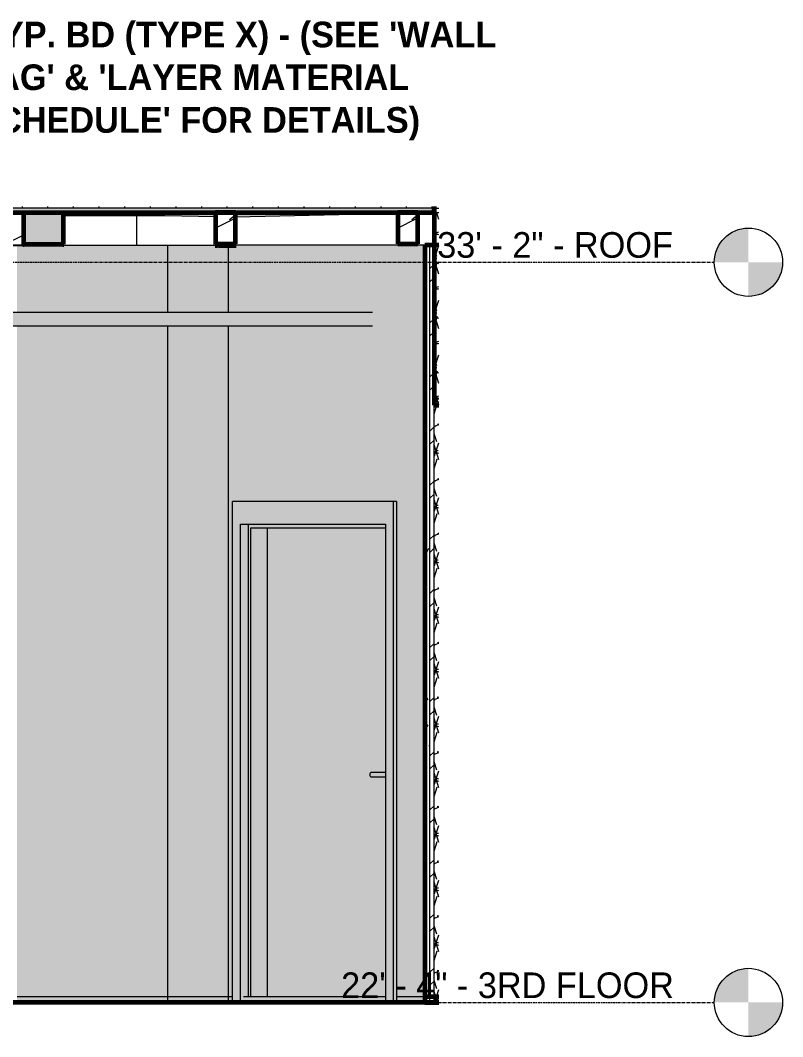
# Model space of a CAD drawing. Header units: inches. Extents: x -3547 to 1646, y 123 to 485.
# Drawn here: x 168.9 to 302.8, y 262 to 440.5 of the extents above; entities that cross this region are included whole.
import ezdxf

# ---------------------------------------------------------------- set-up
doc = ezdxf.new("R2010")
doc.units = ezdxf.units.IN
doc.header["$MEASUREMENT"] = 0
doc.linetypes.add('Grid Line 1_2_', pattern=[0.875, 0.5, -0.125, 0.125, -0.125])
for name, color, linetype, lineweight in [('0-2', 7, 'Continuous', 9), ('0-3', 50, 'Continuous', 5), ('A-DOOR', 31, 'Continuous', 18), ('A-DOOR-1', 31, 'Continuous', 9), ('A-DOOR-FRAM', 31, 'Continuous', 9), ('A-DOOR-FRAM-1', 31, 'Continuous', 18), ('A-FLOR-2', 250, 'Continuous', 60), ('A-FLOR-3', 10, 'Continuous', 18), ('A-FLOR-4', 53, 'Continuous', 5), ('A-FLOR-LEVL', 51, 'Continuous', 9), ('A-FLOR-LEVL-1', 51, 'Grid Line 1_2_', 9), ('A-FLOR-MCUT-1', 10, 'Continuous', 18), ('A-FLOR-PATT-1', 7, 'Continuous', 9), ('A-FLOR-PATT-3', 253, 'Continuous', 9), ('A-ROOF-2', 250, 'Continuous', 60), ('A-ROOF-3', 10, 'Continuous', 18), ('A-ROOF-PATT-1', 253, 'Continuous', 9), ('A-ROOF-PATT-2', 252, 'Continuous', 9), ('A-WALL', 113, 'Continuous', 18), ('A-WALL-PATT-1', 111, 'Continuous', 9), ('G-ANNO-TEXT', 231, 'Continuous', 9), ('I-WALL', 2, 'Continuous', 18), ('I-WALL-1', 2, 'Continuous', 5), ('I-WALL-2', 2, 'Continuous', 60), ('P-PIPE', 3, 'Continuous', 9), ('P-PIPE-1', 3, 'Continuous', 5), ('S-BEAM', 12, 'Continuous', 9), ('S-BEAM-1', 250, 'Continuous', 60), ('S-BEAM-2', 7, 'Continuous', 9), ('S-BEAM-3', 35, 'Continuous', 9)]:
    doc.layers.add(name, color=color, linetype=linetype, lineweight=lineweight)
doc.styles.add('Century Gothic', font='ufonts.com_century-gothic.ttf', dxfattribs={"height": 4.5})
doc.styles.add('Century Gothic_B', font='GOTHICB.TTF', dxfattribs={"height": 4.5})
pattern_1 = [(0, (-3336.265, 0), (0, 4.5), []), (90, (-3336.265, 0), (-4.5, 3e-16), [])]
pattern_2 = [(0, (-3336.265, 0), (0, 2.399), []), (315, (-3336.265, 0), (2.3985062, 0), [3.393, -3.393]), (45, (-3336.265, 0), (2.3985062, 0), [3.393, -3.393])]
pattern_3 = [(180.895, (-3333.067, 401.211), (22.0729628793, 0.3028179829), [3.199, -28.792]), (180.597, (-3328.269, 401.161), (-11.1935274815, -0.199640981), [7.997, -7.997]), (180.398, (-3328.269, 401.077), (-17.5921865517, -0.1782058647), [4.798, -19.193])]
pattern_4 = [(216.87, (-3333.067, 7.997), (23.9897714, 15.9936429), [3.998, -35.986]), (206.565, (-3328.269, 5.598), (-7.99708, -7.996619), [8.941, -8.941]), (198.435, (-3328.269, 1.599), (-15.9938446, -7.997098), [5.058, -20.23])]
pattern_5 = [(161.57, (-640.46313, 0.24), (-1.92045124, 0.00015035), [0, -13.661, 1.517, 0]), (18.43, (-640.94313, 0.24), (-1.92045124, -0.00015035), [0, -13.661, 1.517, 0]), (108.43, (-640.46313, 0.24), (0.95996907, -4.80073665), [4.553, -10.625]), (71.57, (-640.94313, 0.24), (0.95996907, 4.80073665), [4.553, -10.625])]

# ---------------------------------------------------------------- blocks, each defined once
blk = doc.blocks.new('CTR - 1st Phase - Shell_rvt-3-INTERIOR ELEVATION - CORRIDOR EAST _302_E_ - 3RD FLOOR - EAST WALL')
at = {"layer": 'A-FLOR-4'}
h = blk.add_hatch(color=256, dxfattribs=at)
h.paths.add_polyline_path([(-2796.02, 405.82), (-2787.57, 405.82), (-2787.57, 406.72), (-2816.07, 406.72), (-2816.07, 406.2), (-2796.02, 406.2), (-2796.02, 406.09)], flags=0)
h.paths.add_polyline_path([(-2779.65, 405.82), (-2755.57, 405.82), (-2755.57, 406.72), (-2784.07, 406.72), (-2784.07, 405.82), (-2780.24, 405.82)], flags=0)
h.paths.add_polyline_path([(-2752.07, 405.82), (-2747.74, 405.82), (-2747.74, 406.2), (-2723.57, 406.2), (-2723.57, 406.72), (-2752.07, 406.72), (-2752.07, 405.92)], flags=0)
h.paths.add_polyline_path([(-3198.1, 405.82), (-3171.57, 405.82), (-3171.57, 406.72), (-3200.07, 406.72), (-3200.07, 406.2), (-3199.22, 406.2), (-3199.22, 405.82)], flags=0)
h.paths.add_polyline_path([(-3104.07, 405.82), (-3075.57, 405.82), (-3075.57, 406.72), (-3104.07, 406.72), (-3104.07, 405.96)], flags=0)
h.paths.add_polyline_path([(-3139.57, 405.82), (-3139.57, 406.72), (-3168.07, 406.72), (-3168.07, 405.82), (-3141.37, 405.82)], flags=0)
h.paths.add_polyline_path([(-3136.07, 405.82), (-3107.57, 405.82), (-3107.57, 406.72), (-3136.07, 406.72), (-3136.07, 406.01)], flags=0)
h.paths.add_polyline_path([(-2488.87, 405.99), (-2460.37, 406.59), (-2460.37, 406.72), (-2488.87, 406.72), (-2488.87, 406.2)], flags=0)
h.paths.add_polyline_path([(-2492.37, 406.01), (-2492.37, 406.72), (-2656.07, 406.72), (-2656.07, 406.2), (-2641.5, 406.2), (-2641.5, 406.68), (-2634.5, 406.68), (-2634.5, 406.52), (-2526.12, 406.52), (-2526.12, 406.68), (-2519.12, 406.68), (-2519.12, 406.2), (-2501.3, 406.2), (-2492.69, 406.02)], flags=0)
h.paths.add_polyline_path([(-3072.07, 406.2), (-3043.57, 406.2), (-3043.57, 406.72), (-3072.07, 406.72), (-3072.07, 406.43)], flags=0)
h.paths.add_polyline_path([(-3040.07, 406.2), (-3011.57, 406.2), (-3011.57, 406.72), (-3040.07, 406.72), (-3040.07, 406.4)], flags=0)
h.paths.add_polyline_path([(-3008.07, 406.2), (-2979.57, 406.2), (-2979.57, 406.72), (-3008.07, 406.72), (-3008.07, 406.38)], flags=0)
h.paths.add_polyline_path([(-2976.07, 406.2), (-2947.57, 406.2), (-2947.57, 406.72), (-2976.07, 406.72), (-2976.07, 406.35)], flags=0)
h.paths.add_polyline_path([(-2944.07, 406.2), (-2915.57, 406.2), (-2915.57, 406.72), (-2944.07, 406.72), (-2944.07, 406.32)], flags=0)
h.paths.add_polyline_path([(-2912.07, 406.2), (-2883.57, 406.2), (-2883.57, 406.72), (-2912.07, 406.72), (-2912.07, 406.3)], flags=0)
h.paths.add_polyline_path([(-2880.07, 406.2), (-2851.57, 406.2), (-2851.57, 406.72), (-2880.07, 406.72), (-2880.07, 406.27)], flags=0)
h.paths.add_polyline_path([(-3401.67, 406.2), (-3363.57, 406.2), (-3363.57, 406.72), (-3407.67, 406.72), (-3407.67, 406.68), (-3401.67, 406.68)], flags=0)
h.paths.add_polyline_path([(-2844.57, 406.2), (-2819.57, 406.22), (-2819.57, 406.72), (-2848.07, 406.72), (-2848.07, 406.2)], flags=0)
h.paths.add_polyline_path([(-3232.07, 406.2), (-3203.57, 406.21), (-3203.57, 406.72), (-3232.07, 406.72), (-3232.07, 406.28)], flags=0)
h.paths.add_polyline_path([(-3235.57, 406.2), (-3235.57, 406.72), (-3264.07, 406.72), (-3264.07, 406.2), (-3236, 406.2)], flags=0)
h.paths.add_polyline_path([(-3267.57, 406.2), (-3267.57, 406.72), (-3296.07, 406.72), (-3296.07, 406.2), (-3268.62, 406.2)], flags=0)
h.paths.add_polyline_path([(-2659.57, 406.2), (-2659.57, 406.72), (-2688.07, 406.72), (-2688.07, 406.2), (-2681.47, 406.2)], flags=0)
h.paths.add_polyline_path([(-3299.57, 406.2), (-3299.57, 406.72), (-3328.07, 406.72), (-3328.07, 406.2), (-3301.24, 406.2)], flags=0)
h.paths.add_polyline_path([(-2691.57, 406.2), (-2691.57, 406.72), (-2720.07, 406.72), (-2720.07, 406.2), (-2714.09, 406.2)], flags=0)
h.paths.add_polyline_path([(-3331.57, 406.2), (-3331.57, 406.72), (-3360.07, 406.72), (-3360.07, 406.2), (-3333.86, 406.2)], flags=0)
h.paths.add_polyline_path([(-2456.87, 406.66), (-2454.01, 406.72), (-2456.87, 406.71), (-2456.87, 406.69)], flags=0)
at = {"layer": 'A-FLOR-PATT-1'}
h = blk.add_hatch(dxfattribs=at)
h.set_pattern_fill('FP_16', color=256, style=0, pattern_type=2)
h.set_pattern_definition(pattern_2)
h.paths.add_polyline_path([(-2795.4, 406.72), (-2454.01, 406.72), (-2454.01, 407.47), (-3408.67, 407.47), (-3408.67, 406.72), (-2803.9, 406.72)], flags=0)
at = {"layer": 'A-FLOR-PATT-3'}
h = blk.add_hatch(dxfattribs=at)
h.set_pattern_fill('FP_15', color=256, style=0, pattern_type=2)
h.set_pattern_definition(pattern_1)
h.paths.add_polyline_path([(-2454.01, 407.47), (-2454.01, 407.78), (-3408.67, 407.78), (-3408.67, 407.47), (-2485.76, 407.47)], flags=0)
at = {"layer": 'A-ROOF-PATT-1'}
h = blk.add_hatch(dxfattribs=at)
h.set_pattern_fill('FP_15', color=256, style=0, pattern_type=2)
h.set_pattern_definition(pattern_1)
h.paths.add_polyline_path([(-2453.14, 407.43), (-2453.14, 407.78), (-2454.01, 407.78), (-2454.01, 407.43)], flags=0)
h = blk.add_hatch(dxfattribs=at)
h.set_pattern_fill('FP_16', color=256, style=0, pattern_type=2)
h.set_pattern_definition(pattern_2)
h.paths.add_polyline_path([(-2453.14, 406.68), (-2453.14, 407.43), (-2454.01, 407.43), (-2454.01, 406.68)], flags=0)
at = {"layer": 'A-ROOF-PATT-2'}
h = blk.add_hatch(dxfattribs=at)
h.set_pattern_fill('FP_17', color=256, style=0, pattern_type=2)
h.set_pattern_definition([(161.57, (-3336.025, 0.24), (-1.92045124, 0.00015035), [0, -13.661, 1.517, 0]), (18.43, (-3336.505, 0.24), (-1.92045124, -0.00015035), [0, -13.661, 1.517, 0]), (108.43, (-3336.025, 0.24), (0.95996907, -4.80073665), [4.553, -10.625]), (71.57, (-3336.505, 0.24), (0.95996907, 4.80073665), [4.553, -10.625])])
h.paths.add_polyline_path([(-2453.14, 374), (-2453.14, 406.68), (-2454.01, 406.68), (-2454.01, 374)], flags=0)
at = {"layer": 'A-FLOR-2'}
for p, q in [((-2454.01, 406.72), (-2454.01, 407.78)), ((-3408.67, 406.72), (-2454.01, 406.72)), ((-2454.01, 268), (-3496.95, 268)), ((-2453.14, 268), (-2454.01, 268)), ((-2454.01, 268), (-2454.01, 267.99)), ((-2454.01, 267.99), (-2454.01, 268))]:
    blk.add_line(p, q, dxfattribs=at)
at = {"layer": 'A-FLOR-3'}
for p, q in [((-2519.12, 406.2), (-2501.3, 406.2)), ((-2501.3, 406.2), (-2492.37, 406.01)), ((-2488.87, 405.99), (-2460.37, 406.59)), ((-2456.87, 406.66), (-2454.01, 406.72))]:
    blk.add_line(p, q, dxfattribs=at)
at = {"layer": 'A-FLOR-MCUT-1'}
blk.add_line((-2454.01, 407.47), (-3408.67, 407.47), dxfattribs=at)
at = {"layer": 'A-ROOF-2'}
for p, q in [((-2454.01, 407.78), (-2454.01, 372.87)), ((-2454.01, 372.87), (-2453.14, 372.87))]:
    blk.add_line(p, q, dxfattribs=at)
at = {"layer": 'A-ROOF-3'}
for p, q in [((-2453.14, 407.43), (-2454.01, 407.43)), ((-2506.29, 406.2), (-2506.29, 401)), ((-2492.69, 406.02), (-2492.69, 401)), ((-2453.14, 406.68), (-2454.01, 406.68)), ((-2454.01, 374), (-2453.14, 374)), ((-2454.01, 373.5), (-2453.14, 373.5))]:
    blk.add_line(p, q, dxfattribs=at)
blk = doc.blocks.new('LVL-Laminated Veneer Lumber - _2_SISTERED 4X6 PINE-2262742-INTERIOR ELEVATION - CORRIDOR EAST _302_E_ - 3RD FLOOR - EAST WALL')
at = {"layer": 'S-BEAM-3'}
for points in [[(-2519.26, 401.18), (-2519.12, 401.18), (-2519.12, 406.68), (-2526.12, 406.68), (-2526.12, 401.18), (-2519.55, 401.18)], [(-2519.12, 400.68), (-2519.12, 401.18), (-2526.12, 401.18), (-2526.12, 400.68), (-2519.45, 400.68)]]:
    blk.add_hatch(color=256, dxfattribs=at).paths.add_polyline_path(points, flags=0)
at = {"layer": 'S-BEAM-1'}
for p, q in [((-2519.12, 406.68), (-2526.12, 406.68)), ((-2526.12, 406.68), (-2526.12, 401.18)), ((-2519.12, 401.18), (-2519.12, 406.68)), ((-2526.12, 401.18), (-2519.12, 401.18))]:
    blk.add_line(p, q, dxfattribs=at)
at = {"layer": 'S-BEAM-2'}
for p, q in [((-2526.12, 400.68), (-2526.12, 401.18)), ((-2519.12, 400.68), (-2519.12, 401.18))]:
    blk.add_line(p, q, dxfattribs=at)
blk = doc.blocks.new('LVL-Laminated Veneer Lumber - 4X6 S_ PINE - NO_ 1-2292660-INTERIOR ELEVATION - CORRIDOR EAST _302_E_ - 3RD FLOOR - EAST WALL')
at = {"layer": 'S-BEAM-2'}
h = blk.add_hatch(dxfattribs=at)
h.set_pattern_fill('FP_20', color=256, style=0, pattern_type=2)
h.set_pattern_definition([(216.864, (-3333.067, 7.975), (23.989846, 15.9899307), [3.998, -35.983]), (206.56, (-3328.269, 5.576), (-7.997778, -7.995921), [8.94, -8.94]), (198.431, (-3328.269, 1.579), (-15.994719, -7.995033), [5.058, -20.23])])
h.paths.add_polyline_path([(-2551, 401.02), (-2526.12, 401.02), (-2526.12, 406.52), (-2634.5, 406.52), (-2634.5, 401.02), (-2568.2, 401.02)], flags=0)
h = blk.add_hatch(dxfattribs=at)
h.set_pattern_fill('FP_21', color=256, style=0, pattern_type=2)
h.set_pattern_definition(pattern_3)
h.paths.add_polyline_path([(-2551, 400.95), (-2526.12, 400.95), (-2526.12, 401.02), (-2634.5, 401.02), (-2634.5, 400.95), (-2568.2, 400.95)], flags=0)
for p, q in [((-2634.5, 406.52), (-2526.12, 406.52)), ((-2634.5, 401.02), (-2526.12, 401.02)), ((-2634.5, 400.95), (-2526.12, 400.95))]:
    blk.add_line(p, q, dxfattribs=at)
blk = doc.blocks.new('LVL-Laminated Veneer Lumber - 4X6 S_ PINE - NO_ 1-2293622-INTERIOR ELEVATION - CORRIDOR EAST _302_E_ - 3RD FLOOR - EAST WALL')
at = {"layer": 'S-BEAM'}
h = blk.add_hatch(dxfattribs=at)
h.set_pattern_fill('FP_27', color=256, style=0, pattern_type=2)
h.set_pattern_definition(pattern_4)
h.paths.add_polyline_path([(-2460.37, 401.22), (-2456.87, 401.22), (-2456.87, 406.72), (-2460.37, 406.7), (-2460.37, 405.97)], flags=0)
at = {"layer": 'S-BEAM-2'}
h = blk.add_hatch(dxfattribs=at)
h.set_pattern_fill('FP_21', color=256, style=0, pattern_type=2)
h.set_pattern_definition(pattern_3)
h.paths.add_polyline_path([(-2459.02, 401.11), (-2456.87, 401.16), (-2456.87, 401.22), (-2460.37, 401.22), (-2460.37, 401.11)], flags=0)
at = {"layer": 'S-BEAM-1'}
for p, q in [((-2456.87, 406.72), (-2460.37, 406.72)), ((-2460.37, 406.72), (-2460.37, 401.22)), ((-2456.87, 401.22), (-2456.87, 406.72)), ((-2460.37, 401.22), (-2456.87, 401.22))]:
    blk.add_line(p, q, dxfattribs=at)
at = {"layer": 'S-BEAM-2'}
for p, q in [((-2460.37, 401.22), (-2460.37, 401.11)), ((-2459.02, 401.11), (-2460.37, 401.11)), ((-2456.87, 401.22), (-2456.87, 401.16))]:
    blk.add_line(p, q, dxfattribs=at)
blk = doc.blocks.new('LVL-Laminated Veneer Lumber - 4X6 S_ PINE - NO_ 1-2293621-INTERIOR ELEVATION - CORRIDOR EAST _302_E_ - 3RD FLOOR - EAST WALL')
at = {"layer": 'S-BEAM'}
h = blk.add_hatch(dxfattribs=at)
h.set_pattern_fill('FP_27', color=256, style=0, pattern_type=2)
h.set_pattern_definition(pattern_4)
h.paths.add_polyline_path([(-2489.4, 401.22), (-2488.87, 401.22), (-2488.87, 406.72), (-2492.37, 406.72), (-2492.37, 401.22), (-2490.19, 401.22)], flags=0)
at = {"layer": 'S-BEAM-2'}
h = blk.add_hatch(dxfattribs=at)
h.set_pattern_fill('FP_21', color=256, style=0, pattern_type=2)
h.set_pattern_definition(pattern_3)
h.paths.add_polyline_path([(-2490.19, 400.5), (-2488.87, 400.52), (-2488.87, 401.22), (-2492.37, 401.22), (-2492.37, 400.54)], flags=0)
at = {"layer": 'S-BEAM-1'}
for p, q in [((-2488.87, 406.72), (-2492.37, 406.72)), ((-2492.37, 406.72), (-2492.37, 401.22)), ((-2488.87, 401.22), (-2488.87, 406.72)), ((-2492.37, 401.22), (-2488.87, 401.22))]:
    blk.add_line(p, q, dxfattribs=at)
at = {"layer": 'S-BEAM-2'}
for p, q in [((-2492.37, 401.22), (-2492.37, 400.54)), ((-2488.87, 401.22), (-2488.87, 400.52))]:
    blk.add_line(p, q, dxfattribs=at)
blk = doc.blocks.new('CTR - 1st Phase - Structure_rvt-3-INTERIOR ELEVATION - CORRIDOR EAST _302_E_ - 3RD FLOOR - EAST WALL')
at = {"layer": '0-2'}
for name in ['LVL-Laminated Veneer Lumber - 4X6 S_ PINE - NO_ 1-2292660-INTERIOR ELEVATION - CORRIDOR EAST _302_E_ - 3RD FLOOR - EAST WALL', 'LVL-Laminated Veneer Lumber - _2_SISTERED 4X6 PINE-2262742-INTERIOR ELEVATION - CORRIDOR EAST _302_E_ - 3RD FLOOR - EAST WALL', 'LVL-Laminated Veneer Lumber - 4X6 S_ PINE - NO_ 1-2293621-INTERIOR ELEVATION - CORRIDOR EAST _302_E_ - 3RD FLOOR - EAST WALL', 'LVL-Laminated Veneer Lumber - 4X6 S_ PINE - NO_ 1-2293622-INTERIOR ELEVATION - CORRIDOR EAST _302_E_ - 3RD FLOOR - EAST WALL']:
    blk.add_blockref(name, (0, 0), dxfattribs=at)
blk = doc.blocks.new('HOLLOW METAL - UNIT DOOR-V69-INTERIOR ELEVATION - CORRIDOR EAST _302_E_ - 3RD FLOOR - EAST WALL')
at = {"layer": 'A-DOOR'}
for points in [[(-2462.53, 269), (-2462.53, 307.61), (-2465.09, 307.62), (-2465.15, 307.66), (-2465.21, 307.72), (-2465.28, 307.9), (-2465.28, 308.1), (-2465.21, 308.28), (-2465.15, 308.34), (-2465.09, 308.38), (-2465.01, 308.39), (-2462.53, 308.4), (-2462.53, 351.38), (-2483.26, 351.38), (-2483.26, 269)], [(-2463.33, 307.61), (-2462.53, 307.62), (-2462.53, 308), (-2465.29, 308), (-2465.25, 307.8), (-2465.15, 307.66), (-2465.09, 307.62), (-2465.01, 307.61)], [(-2462.53, 308), (-2462.53, 308.39), (-2465.09, 308.38), (-2465.15, 308.34), (-2465.21, 308.28), (-2465.28, 308.1), (-2465.28, 308), (-2463.33, 308)]]:
    blk.add_hatch(color=256, dxfattribs=at).paths.add_polyline_path(points, flags=0)
at = {"layer": 'A-DOOR-FRAM-1'}
for points in [[(-2461.11, 268), (-2461.11, 356), (-2489.4, 356), (-2489.4, 268), (-2487.98, 268), (-2487.98, 352), (-2462.53, 352), (-2462.53, 268)], [(-2461.11, 268), (-2460.58, 268), (-2460.58, 356), (-2461.11, 356), (-2461.11, 269)], [(-2487.98, 268), (-2487.45, 268), (-2487.45, 269), (-2486.61, 269), (-2486.61, 352), (-2487.98, 352), (-2487.98, 269)], [(-2486.17, 269), (-2486.17, 351.38), (-2462.53, 351.38), (-2462.53, 352), (-2486.61, 352), (-2486.61, 269)], [(-2483.74, 269), (-2483.26, 269), (-2483.26, 351.38), (-2486.17, 351.38), (-2486.17, 269), (-2485.07, 269)]]:
    blk.add_hatch(color=256, dxfattribs=at).paths.add_polyline_path(points, flags=0)
at = {"layer": 'A-DOOR-1'}
for p, q in [((-2462.53, 308.39), (-2465.01, 308.39)), ((-2465.01, 307.61), (-2462.53, 307.61))]:
    blk.add_line(p, q, dxfattribs=at)
for start_param, end_param in [(0, 1.570796), (1.570796, 3.141593)]:
    blk.add_ellipse((-2465.01, 308), major_axis=(0, 0.394), ratio=0.707107, start_param=start_param, end_param=end_param, dxfattribs=at)
at = {"layer": 'A-DOOR-FRAM'}
for p, q in [((-2489.4, 268), (-2489.4, 356)), ((-2461.11, 356), (-2489.4, 356)), ((-2460.58, 356), (-2461.11, 356)), ((-2461.11, 268), (-2461.11, 356)), ((-2487.98, 268), (-2487.98, 352)), ((-2487.98, 352), (-2462.53, 352)), ((-2486.61, 269), (-2486.61, 352)), ((-2462.53, 352), (-2462.53, 268)), ((-2486.17, 269), (-2486.17, 351.38)), ((-2486.17, 351.38), (-2462.53, 351.38)), ((-2483.26, 269), (-2483.26, 351.38))]:
    blk.add_line(p, q, dxfattribs=at)
blk = doc.blocks.new('Level - Level Head - Circle-50818-INTERIOR ELEVATION - CORRIDOR EAST _302_E_ - 3RD FLOOR - EAST WALL')
at = {"layer": 'A-FLOR-LEVL'}
h = blk.add_hatch(color=256, dxfattribs=at)
edge = h.paths.add_edge_path(flags=0)
edge.add_line((-2398.77, 268), (-2404.77, 268))
edge.add_arc((-2398.77, 268), 6, 90, 180, ccw=False)
edge.add_line((-2398.77, 274), (-2398.77, 268))
h = blk.add_hatch(color=256, dxfattribs=at)
edge = h.paths.add_edge_path(flags=0)
edge.add_line((-2398.77, 262), (-2398.77, 268))
edge.add_line((-2398.77, 268), (-2392.77, 268))
edge.add_arc((-2398.77, 268), 6, 270, 360, ccw=False)
blk.add_circle((-2398.77, 268), 6, dxfattribs=at)

msp = doc.modelspace()

# ---------------------------------------------------------------- hatches: boundary and pattern name
at = {"layer": 'A-WALL-PATT-1'}
h = msp.add_hatch(dxfattribs=at)
h.set_pattern_fill('FP_18', color=256, style=0, pattern_type=2)
h.set_pattern_definition([(0, (-640.703, 0), (15.36, 3.84), [0.634, -10.886, 0.634, -10.886, -61.44]), (0, (-640.703, 0), (15.36, 3.84), [-23.04, 0.634, -22.406, 0.634, -10.886, -26.88]), (0, (-640.703, 0), (15.36, 3.84), [-57.6, 0.634, -7.046, 0.634, -18.566]), (120, (-634.943, 1.92), (-11.005538, 11.38215), [0.634, -10.886, 0.634, -10.886, -61.44]), (120, (-634.943, 1.92), (-11.005538, 11.38215), [-23.04, 0.634, -22.406, 0.634, -10.886, -26.88]), (120, (-634.943, 1.92), (-11.005538, 11.38215), [-57.6, 0.634, -7.046, 0.634, -18.566]), (240, (-633.023, 9.6), (-4.354462, -15.22215), [0.634, -10.886, 0.634, -10.886, -61.44]), (240, (-633.023, 9.6), (-4.354462, -15.22215), [-23.04, 0.634, -22.406, 0.634, -10.886, -26.88]), (240, (-633.023, 9.6), (-4.354462, -15.22215), [-57.6, 0.634, -7.046, 0.634, -18.566])])
h.paths.add_polyline_path([(240.1, 268), (240.84, 268), (240.84, 401), (239.96, 401), (239.96, 268)], flags=0)
h = msp.add_hatch(dxfattribs=at)
h.set_pattern_fill('FP_19', color=256, style=0, pattern_type=2)
h.set_pattern_definition([(45, (-640.703, 0), (-4.751758, 4.751758), []), (45, (-640.703, 7.2), (-4.751758, 4.751758), [])])
h.paths.add_polyline_path([(241.55, 268), (241.55, 401), (240.84, 401), (240.84, 268)], flags=0)
h = msp.add_hatch(dxfattribs=at)
h.set_pattern_fill('FP_17', color=256, style=0, pattern_type=2)
h.set_pattern_definition(pattern_5)
h.paths.add_polyline_path([(242.42, 269), (242.42, 374), (241.55, 374), (241.55, 269)], flags=0)
h = msp.add_hatch(dxfattribs=at)
h.set_pattern_fill('FP_17', color=256, style=0, pattern_type=2)
h.set_pattern_definition(pattern_5)
h.paths.add_polyline_path([(242.42, 267.99), (242.42, 269), (241.55, 269), (241.55, 267.99)], flags=0)
at = {"layer": 'I-WALL-1'}
h = msp.add_hatch(color=256, dxfattribs=at)
h.paths.add_polyline_path([(184.48, 269), (184.48, 386.81), (168.31, 386.81), (168.31, 269), (177.19, 269)], flags=0)
h.paths.add_polyline_path([(177.18, 389.19), (184.48, 389.19), (184.48, 401), (176.44, 401), (176.44, 400.68), (169.44, 400.68), (169.44, 400.95), (168.31, 400.95), (168.31, 389.19), (173.11, 389.19)], flags=0)
h = msp.add_hatch(color=256, dxfattribs=at)
h.paths.add_polyline_path([(184.48, 269), (194.73, 269), (194.73, 386.81), (184.48, 386.81), (184.48, 302.94)], flags=0)
h.paths.add_polyline_path([(185.34, 389.19), (194.73, 389.19), (194.73, 401), (184.48, 401), (184.48, 389.19)], flags=0)
h = msp.add_hatch(color=256, dxfattribs=at)
h.paths.add_polyline_path([(205.29, 269), (205.37, 269), (205.37, 386.81), (194.73, 386.81), (194.73, 269)], flags=0)
h.paths.add_polyline_path([(197.57, 389.19), (205.37, 389.19), (205.37, 400.5), (203.19, 400.54), (203.19, 401), (194.73, 401), (194.73, 389.19), (195.68, 389.19)], flags=0)
h = msp.add_hatch(color=256, dxfattribs=at)
h.paths.add_polyline_path([(239.96, 268), (239.96, 269), (239.92, 268.66)], flags=0)
h.paths.add_polyline_path([(205.37, 269), (206.16, 269), (206.16, 356), (234.98, 356), (234.98, 269), (239.96, 269), (239.96, 401), (206.69, 401), (206.69, 400.52), (205.37, 400.5), (205.37, 389.19), (229.63, 389.19), (229.94, 389.15), (230.22, 389.03), (230.47, 388.84), (230.66, 388.59), (230.78, 388.31), (230.82, 388), (230.78, 387.69), (230.66, 387.41), (230.47, 387.16), (230.19, 386.96), (229.94, 386.85), (229.63, 386.81), (205.37, 386.81), (205.37, 302.94)], flags=0)
for points in [[(177.18, 268), (184.48, 268), (184.48, 269), (168.31, 269), (168.31, 268)], [(184.48, 268), (194.73, 268), (194.73, 269), (184.48, 269)], [(205.37, 268), (205.37, 269), (194.73, 269), (194.73, 268), (194.81, 268)]]:
    msp.add_hatch(color=256, dxfattribs=at).paths.add_polyline_path(points, flags=0)
h = msp.add_hatch(color=256, dxfattribs=at)
h.paths.add_polyline_path([(209.8, 268), (233.03, 268), (233.03, 269), (208.11, 269), (208.11, 268)], flags=0)
h.paths.add_polyline_path([(239.85, 268), (239.96, 268), (239.92, 268.66), (239.96, 269), (234.98, 269), (234.98, 268), (237.45, 268)], flags=0)
h.paths.add_polyline_path([(206.03, 268), (206.16, 268), (206.16, 269), (205.37, 269), (205.38, 268.66), (205.37, 268), (205.4, 268)], flags=0)
at = {"layer": 'P-PIPE-1'}
h = msp.add_hatch(color=256, dxfattribs=at)
h.paths.add_polyline_path([(-757.66, 388), (-713.11, 388.01), (-713.11, 389.19), (-757.66, 389.19), (-757.66, 388.13)], flags=0)
h.paths.add_polyline_path([(-230.56, 388), (230.82, 388), (230.77, 388.33), (230.64, 388.61), (230.45, 388.85), (230.19, 389.04), (229.91, 389.15), (229.63, 389.19), (-712.11, 389.19), (-712.11, 388), (-234.63, 388)], flags=0)
h = msp.add_hatch(color=256, dxfattribs=at)
h.paths.add_polyline_path([(-757.66, 386.81), (-713.11, 386.81), (-713.11, 388), (-757.66, 388), (-757.66, 386.84)], flags=0)
h.paths.add_polyline_path([(-303.95, 386.81), (229.65, 386.82), (229.96, 386.86), (230.24, 386.99), (230.48, 387.18), (230.67, 387.43), (230.78, 387.71), (230.82, 388), (-712.11, 387.99), (-712.11, 386.81), (-308.03, 386.81)], flags=0)

# ---------------------------------------------------------------- linework, layer by layer
at = {"layer": 'A-FLOR-LEVL-1'}
for p, q in [((-849.74, 398), (290.8, 398)), ((-849.74, 268), (290.8, 268))]:
    msp.add_line(p, q, dxfattribs=at)
at = {"layer": 'A-WALL'}
for p, q in [((240.84, 268), (240.84, 401)), ((241.55, 268), (241.55, 401)), ((240.84, 267.99), (240.84, 269)), ((241.55, 267.99), (241.55, 269))]:
    msp.add_line(p, q, dxfattribs=at)
at = {"layer": 'I-WALL'}
for p, q in [((176.44, 401), (203.19, 401)), ((194.73, 401), (194.73, 389.19)), ((205.37, 400.5), (205.37, 389.19)), ((239.96, 401), (206.69, 401)), ((194.73, 386.82), (194.73, 268)), ((205.37, 386.82), (205.37, 268)), ((234.98, 356), (234.98, 268)), ((206.16, 269), (168.31, 269)), ((233.03, 269), (208.11, 269)), ((239.96, 269), (234.98, 269))]:
    msp.add_line(p, q, dxfattribs=at)
at = {"layer": 'I-WALL-2'}
for p, q in [((242.42, 401), (239.96, 401)), ((239.96, 401), (239.96, 268)), ((242.42, 269), (239.96, 269)), ((239.96, 269), (239.96, 267.99)), ((239.96, 268), (242.42, 268))]:
    msp.add_line(p, q, dxfattribs=at)
at = {"layer": 'P-PIPE'}
for p, q in [((230.72, 389.19), (-712.11, 389.19)), ((-712.11, 386.81), (230.72, 386.81))]:
    msp.add_line(p, q, dxfattribs=at)

# ---------------------------------------------------------------- block references
at = {"layer": '0-3'}
for name in ['CTR - 1st Phase - Shell_rvt-3-INTERIOR ELEVATION - CORRIDOR EAST _302_E_ - 3RD FLOOR - EAST WALL', 'CTR - 1st Phase - Structure_rvt-3-INTERIOR ELEVATION - CORRIDOR EAST _302_E_ - 3RD FLOOR - EAST WALL']:
    msp.add_blockref(name, (2695.56, 0), dxfattribs=at)
at = {"layer": 'A-DOOR'}
msp.add_blockref('HOLLOW METAL - UNIT DOOR-V69-INTERIOR ELEVATION - CORRIDOR EAST _302_E_ - 3RD FLOOR - EAST WALL', (2695.56, 0), dxfattribs=at)
at = {"layer": 'A-FLOR-LEVL'}
for p in [(2695.56, 130), (2695.56, 0)]:
    msp.add_blockref('Level - Level Head - Circle-50818-INTERIOR ELEVATION - CORRIDOR EAST _302_E_ - 3RD FLOOR - EAST WALL', p, dxfattribs=at)

# ---------------------------------------------------------------- texts
at = {"layer": 'A-FLOR-LEVL', "char_height": 4.5, "attachment_point": 1, "style": 'Century Gothic'}
for s, insert, width in [('33\' - 2" - ROOF', (242.11, 403.28), 52.116), ('22\' - 4" - 3RD FLOOR', (225.23, 273.28), 72.5685)]:
    msp.add_mtext(s, dxfattribs=dict(at, insert=insert, width=width))
at = {"layer": 'G-ANNO-TEXT', "char_height": 4.5, "attachment_point": 1, "style": 'Century Gothic_B'}
for s, insert, width in [("GYP. BD (TYPE X) - (SEE 'WALL", (160.78, 440.23), 107.565), ("TAG' & 'LAYER MATERIAL", (160.78, 432.73), 88.779), ("SCHEDULE' FOR DETAILS)", (160.78, 425.23), 88.9305)]:
    msp.add_mtext(s, dxfattribs=dict(at, insert=insert, width=width))

doc.saveas('drawing.dxf')
